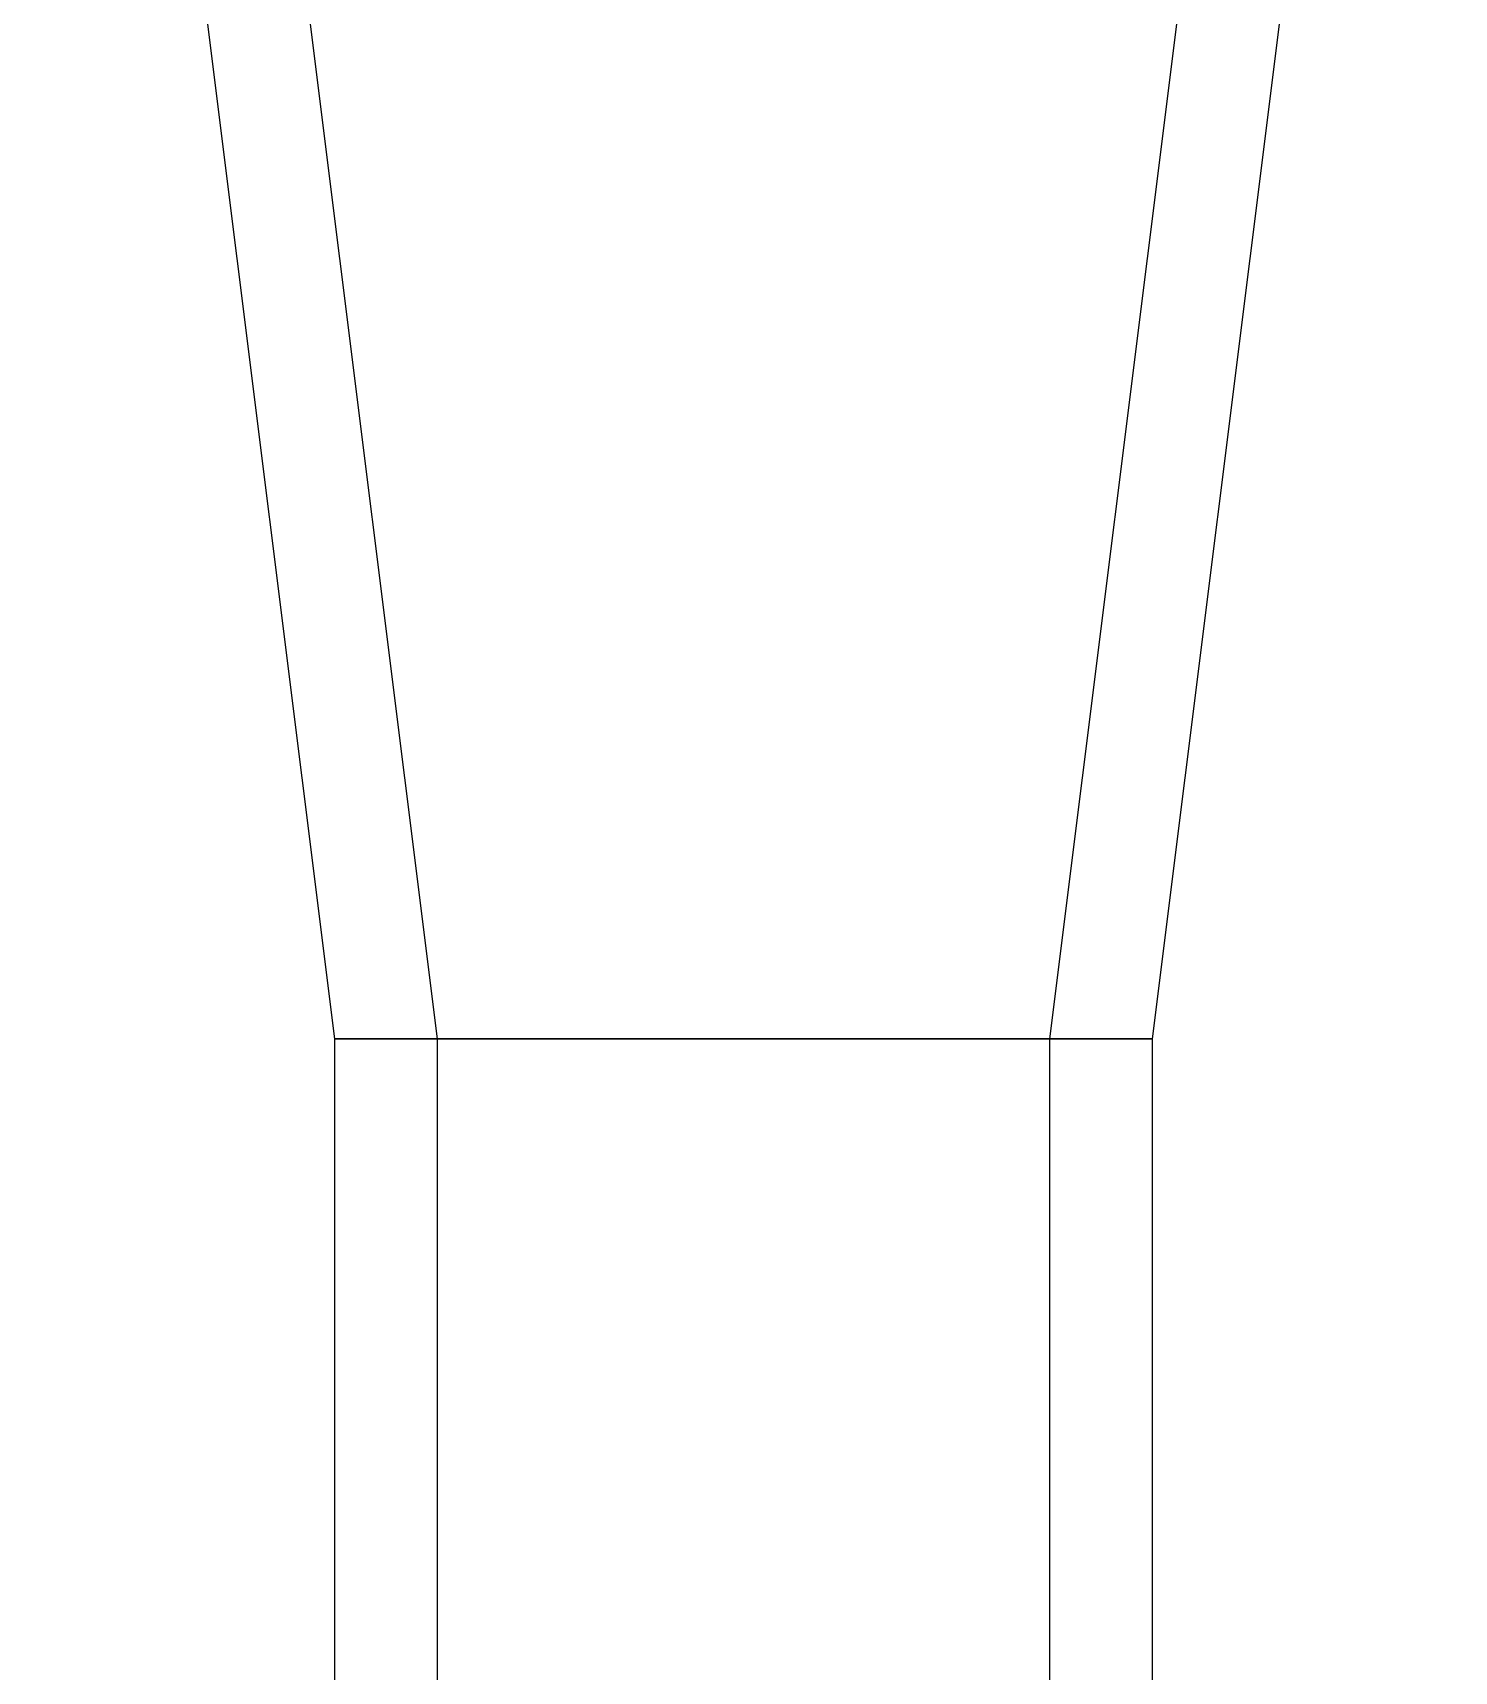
# Model space of a CAD drawing. Header units: metres. Extents: x 0.4 to 35.2, y -0.3 to 6.2.
# Drawn here: x 6.1835 to 6.5365, y 4.193 to 4.5997 of the extents above; entities that cross this region are included whole.
import ezdxf

# ---------------------------------------------------------------- set-up
doc = ezdxf.new("R2010")
doc.units = ezdxf.units.M
doc.layers.add('P_PROPUESTO', color=5, linetype='Continuous')

msp = doc.modelspace()

# ---------------------------------------------------------------- linework, layer by layer
at = {"layer": 'P_PROPUESTO'}
for p, q in [((6.2585, 4.35), (6.1835, 4.95)), ((6.284, 4.35), (6.209, 4.95)), ((6.511, 4.95), (6.436, 4.35)), ((6.5365, 4.95), (6.4615, 4.35)), ((6.259, 4.35), (6.2585, 4.35)), ((6.2585, 3.44982), (6.2585, 4.35)), ((6.2585, 4.35), (6.259, 4.35)), ((6.26045, 4.35), (6.259, 4.35)), ((6.259, 4.35), (6.26027, 4.35)), ((6.26027, 4.35), (6.26064, 4.35)), ((6.26094, 4.35), (6.26045, 4.35)), ((6.26064, 4.35), (6.26076, 4.35)), ((6.26076, 4.35), (6.26113, 4.35)), ((6.26623, 4.35), (6.26094, 4.35)), ((6.26113, 4.35), (6.26587, 4.35)), ((6.26587, 4.35), (6.26633, 4.35)), ((6.26669, 4.35), (6.26623, 4.35)), ((6.26633, 4.35), (6.26659, 4.35)), ((6.26659, 4.35), (6.26705, 4.35)), ((6.2756, 4.35), (6.26669, 4.35)), ((6.26705, 4.35), (6.27509, 4.35)), ((6.27509, 4.35), (6.27551, 4.35)), ((6.27551, 4.35), (6.27613, 4.35)), ((6.27602, 4.35), (6.2756, 4.35)), ((6.28823, 4.35), (6.27602, 4.35)), ((6.27613, 4.35), (6.27654, 4.35)), ((6.27654, 4.35), (6.28757, 4.35)), ((6.285, 4.35), (6.284, 4.35)), ((6.284, 3.44986), (6.284, 4.35)), ((6.284, 4.35), (6.285, 4.35)), ((6.28546, 4.35), (6.285, 4.35)), ((6.285, 4.35), (6.28533, 4.35)), ((6.28533, 4.35), (6.2856, 4.35)), ((6.28644, 4.35), (6.28546, 4.35)), ((6.2856, 4.35), (6.28631, 4.35)), ((6.28631, 4.35), (6.28658, 4.35)), ((6.28979, 4.35), (6.28644, 4.35)), ((6.28658, 4.35), (6.28952, 4.35)), ((6.28757, 4.35), (6.28792, 4.35)), ((6.28792, 4.35), (6.2889, 4.35)), ((6.28858, 4.35), (6.28823, 4.35)), ((6.30361, 4.35), (6.28858, 4.35)), ((6.2889, 4.35), (6.28924, 4.35)), ((6.28924, 4.35), (6.30283, 4.35)), ((6.28952, 4.35), (6.29006, 4.35)), ((6.29071, 4.35), (6.28979, 4.35)), ((6.29006, 4.35), (6.29045, 4.35)), ((6.29045, 4.35), (6.29098, 4.35)), ((6.29681, 4.35), (6.29071, 4.35)), ((6.29098, 4.35), (6.29642, 4.35)), ((6.29642, 4.35), (6.2972, 4.35)), ((6.29764, 4.35), (6.29681, 4.35)), ((6.2972, 4.35), (6.29726, 4.35)), ((6.29726, 4.35), (6.29803, 4.35)), ((6.30626, 4.35), (6.29764, 4.35)), ((6.29803, 4.35), (6.30576, 4.35)), ((6.30283, 4.35), (6.30311, 4.35)), ((6.30311, 4.35), (6.30439, 4.35)), ((6.30389, 4.35), (6.30361, 4.35)), ((6.32116, 4.35), (6.30389, 4.35)), ((6.30439, 4.35), (6.30467, 4.35)), ((6.30467, 4.35), (6.32029, 4.35)), ((6.30576, 4.35), (6.30648, 4.35)), ((6.30697, 4.35), (6.30626, 4.35)), ((6.30648, 4.35), (6.30676, 4.35)), ((6.30676, 4.35), (6.30746, 4.35)), ((6.31778, 4.35), (6.30697, 4.35)), ((6.30746, 4.35), (6.31719, 4.35)), ((6.31719, 4.35), (6.31776, 4.35)), ((6.31776, 4.35), (6.31836, 4.35)), ((6.31833, 4.35), (6.31778, 4.35)), ((6.33092, 4.35), (6.31833, 4.35)), ((6.31836, 4.35), (6.31891, 4.35)), ((6.31891, 4.35), (6.33027, 4.35)), ((6.32029, 4.35), (6.32049, 4.35)), ((6.32049, 4.35), (6.32203, 4.35)), ((6.32135, 4.35), (6.32116, 4.35)), ((6.3402, 4.35), (6.32135, 4.35)), ((6.32203, 4.35), (6.32221, 4.35)), ((6.32221, 4.35), (6.33928, 4.35)), ((6.33027, 4.35), (6.33066, 4.35)), ((6.33066, 4.35), (6.33157, 4.35)), ((6.3313, 4.35), (6.33092, 4.35)), ((6.34517, 4.35), (6.3313, 4.35)), ((6.33157, 4.35), (6.33194, 4.35)), ((6.33194, 4.35), (6.34448, 4.35)), ((6.33928, 4.35), (6.33938, 4.35)), ((6.33938, 4.35), (6.34112, 4.35)), ((6.34029, 4.35), (6.3402, 4.35)), ((6.36, 4.35), (6.34029, 4.35)), ((6.34112, 4.35), (6.34121, 4.35)), ((6.34121, 4.35), (6.35906, 4.35)), ((6.34448, 4.35), (6.34469, 4.35)), ((6.34469, 4.35), (6.34586, 4.35)), ((6.34537, 4.35), (6.34517, 4.35)), ((6.36, 4.35), (6.34537, 4.35)), ((6.34586, 4.35), (6.34605, 4.35)), ((6.34605, 4.35), (6.3593, 4.35)), ((6.35906, 4.35), (6.35906, 4.35)), ((6.35906, 4.35), (6.36093, 4.35)), ((6.3593, 4.35), (6.35931, 4.35)), ((6.35931, 4.35), (6.36069, 4.35)), ((6.37463, 4.35), (6.36, 4.35)), ((6.3797, 4.35), (6.36, 4.35)), ((6.36069, 4.35), (6.3607, 4.35)), ((6.3607, 4.35), (6.37395, 4.35)), ((6.36093, 4.35), (6.36094, 4.35)), ((6.36094, 4.35), (6.37879, 4.35)), ((6.37395, 4.35), (6.37414, 4.35)), ((6.37414, 4.35), (6.37531, 4.35)), ((6.37483, 4.35), (6.37463, 4.35)), ((6.3887, 4.35), (6.37483, 4.35)), ((6.37531, 4.35), (6.37552, 4.35)), ((6.37552, 4.35), (6.38806, 4.35)), ((6.37879, 4.35), (6.37888, 4.35)), ((6.37888, 4.35), (6.38062, 4.35)), ((6.3798, 4.35), (6.3797, 4.35)), ((6.39865, 4.35), (6.3798, 4.35)), ((6.38062, 4.35), (6.38072, 4.35)), ((6.38072, 4.35), (6.39779, 4.35)), ((6.38806, 4.35), (6.38843, 4.35)), ((6.38843, 4.35), (6.38934, 4.35)), ((6.38908, 4.35), (6.3887, 4.35)), ((6.40167, 4.35), (6.38908, 4.35)), ((6.38934, 4.35), (6.38973, 4.35)), ((6.38973, 4.35), (6.40109, 4.35)), ((6.39779, 4.35), (6.39797, 4.35)), ((6.39797, 4.35), (6.39951, 4.35)), ((6.39884, 4.35), (6.39865, 4.35)), ((6.41611, 4.35), (6.39884, 4.35)), ((6.39951, 4.35), (6.39971, 4.35)), ((6.39971, 4.35), (6.41533, 4.35)), ((6.40109, 4.35), (6.40164, 4.35)), ((6.40164, 4.35), (6.40224, 4.35)), ((6.40222, 4.35), (6.40167, 4.35)), ((6.41303, 4.35), (6.40222, 4.35)), ((6.40224, 4.35), (6.40281, 4.35)), ((6.40281, 4.35), (6.41254, 4.35)), ((6.41254, 4.35), (6.41324, 4.35)), ((6.41374, 4.35), (6.41303, 4.35)), ((6.41324, 4.35), (6.41352, 4.35)), ((6.41352, 4.35), (6.41423, 4.35)), ((6.42236, 4.35), (6.41374, 4.35)), ((6.41423, 4.35), (6.42197, 4.35)), ((6.41533, 4.35), (6.41561, 4.35)), ((6.41561, 4.35), (6.41689, 4.35)), ((6.41639, 4.35), (6.41611, 4.35)), ((6.43142, 4.35), (6.41639, 4.35)), ((6.41689, 4.35), (6.41717, 4.35)), ((6.41717, 4.35), (6.43075, 4.35)), ((6.42197, 4.35), (6.42274, 4.35)), ((6.42319, 4.35), (6.42236, 4.35)), ((6.42274, 4.35), (6.4228, 4.35)), ((6.4228, 4.35), (6.42358, 4.35)), ((6.42929, 4.35), (6.42319, 4.35)), ((6.42358, 4.35), (6.42902, 4.35)), ((6.42902, 4.35), (6.42955, 4.35)), ((6.43022, 4.35), (6.42929, 4.35)), ((6.42955, 4.35), (6.42994, 4.35)), ((6.42994, 4.35), (6.43048, 4.35)), ((6.43356, 4.35), (6.43022, 4.35)), ((6.43048, 4.35), (6.43342, 4.35)), ((6.43075, 4.35), (6.4311, 4.35)), ((6.4311, 4.35), (6.43207, 4.35)), ((6.43177, 4.35), (6.43142, 4.35)), ((6.44398, 4.35), (6.43177, 4.35)), ((6.43207, 4.35), (6.43243, 4.35)), ((6.43243, 4.35), (6.44346, 4.35)), ((6.43342, 4.35), (6.43369, 4.35)), ((6.43454, 4.35), (6.43356, 4.35)), ((6.43369, 4.35), (6.4344, 4.35)), ((6.4344, 4.35), (6.43467, 4.35)), ((6.435, 4.35), (6.43454, 4.35)), ((6.43467, 4.35), (6.435, 4.35)), ((6.436, 4.35), (6.435, 4.35)), ((6.435, 4.35), (6.436, 4.35)), ((6.436, 4.35), (6.436, 3.45014)), ((6.44346, 4.35), (6.44387, 4.35)), ((6.44387, 4.35), (6.44449, 4.35)), ((6.44439, 4.35), (6.44398, 4.35)), ((6.45331, 4.35), (6.44439, 4.35)), ((6.44449, 4.35), (6.44491, 4.35)), ((6.44491, 4.35), (6.45295, 4.35)), ((6.45295, 4.35), (6.45341, 4.35)), ((6.45378, 4.35), (6.45331, 4.35)), ((6.45341, 4.35), (6.45367, 4.35)), ((6.45367, 4.35), (6.45413, 4.35)), ((6.45906, 4.35), (6.45378, 4.35)), ((6.45413, 4.35), (6.45887, 4.35)), ((6.45887, 4.35), (6.45924, 4.35)), ((6.45955, 4.35), (6.45906, 4.35)), ((6.45924, 4.35), (6.45936, 4.35)), ((6.45936, 4.35), (6.45973, 4.35)), ((6.461, 4.35), (6.45955, 4.35)), ((6.45973, 4.35), (6.461, 4.35)), ((6.4615, 4.35), (6.461, 4.35)), ((6.461, 4.35), (6.4615, 4.35)), ((6.4615, 4.35), (6.4615, 3.45018))]:
    msp.add_line(p, q, dxfattribs=at)

doc.saveas('drawing.dxf')
